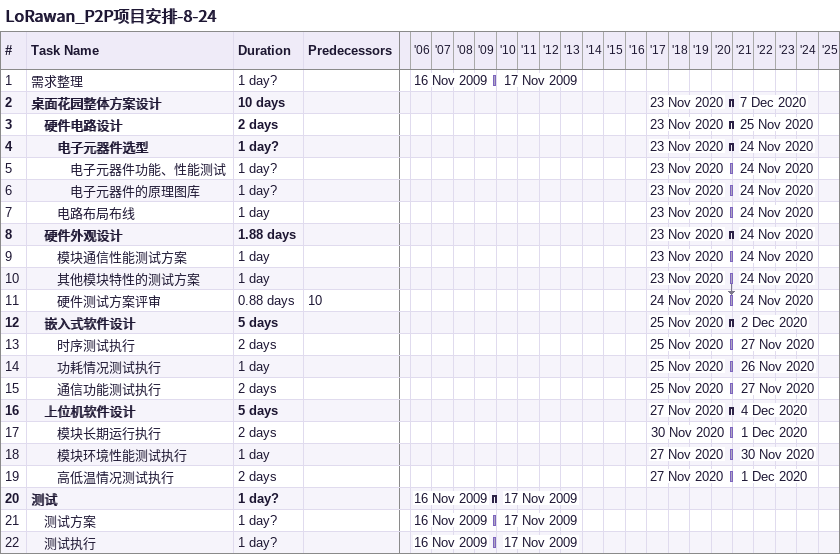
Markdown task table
LoRawan_P2P项目安排-8-24

| ID | Level | Task | Duration | Start | Finish | Predecessors |
|---|---|---|---|---|---|---|
| 1 | 1 | 需求整理 | 1d? | 2009-11-16 | 2009-11-17 |  |
| 2 | 1 | **桌面花园整体方案设计** | 10d | 2020-11-23 | 2020-12-07 |  |
| 3 | 2 | **硬件电路设计** | 2d | 2020-11-23 | 2020-11-25 |  |
| 4 | 3 | **电子元器件选型** | 1d? | 2020-11-23 | 2020-11-24 |  |
| 5 | 4 | 电子元器件功能、性能测试 | 1d? | 2020-11-23 | 2020-11-24 |  |
| 6 | 4 | 电子元器件的原理图库 | 1d? | 2020-11-23 | 2020-11-24 |  |
| 7 | 3 | 电路布局布线 | 1d | 2020-11-23 | 2020-11-24 |  |
| 8 | 2 | **硬件外观设计** | 1.88d | 2020-11-23 | 2020-11-24 |  |
| 9 | 3 | 模块通信性能测试方案 | 1d | 2020-11-23 | 2020-11-24 |  |
| 10 | 3 | 其他模块特性的测试方案 | 1d | 2020-11-23 | 2020-11-24 |  |
| 11 | 3 | 硬件测试方案评审 | 0.88d | 2020-11-24 | 2020-11-24 | 10 |
| 12 | 2 | **嵌入式软件设计** | 5d | 2020-11-25 | 2020-12-02 |  |
| 13 | 3 | 时序测试执行 | 2d | 2020-11-25 | 2020-11-27 |  |
| 14 | 3 | 功耗情况测试执行 | 1d | 2020-11-25 | 2020-11-26 |  |
| 15 | 3 | 通信功能测试执行 | 2d | 2020-11-25 | 2020-11-27 |  |
| 16 | 2 | **上位机软件设计** | 5d | 2020-11-27 | 2020-12-04 |  |
| 17 | 3 | 模块长期运行执行 | 2d | 2020-11-30 | 2020-12-01 |  |
| 18 | 3 | 模块环境性能测试执行 | 1d | 2020-11-27 | 2020-11-30 |  |
| 19 | 3 | 高低温情况测试执行 | 2d | 2020-11-27 | 2020-12-01 |  |
| 20 | 1 | **测试** | 1d? | 2009-11-16 | 2009-11-17 |  |
| 21 | 2 | 测试方案 | 1d? | 2009-11-16 | 2009-11-17 |  |
| 22 | 2 | 测试执行 | 1d? | 2009-11-16 | 2009-11-17 |  |
